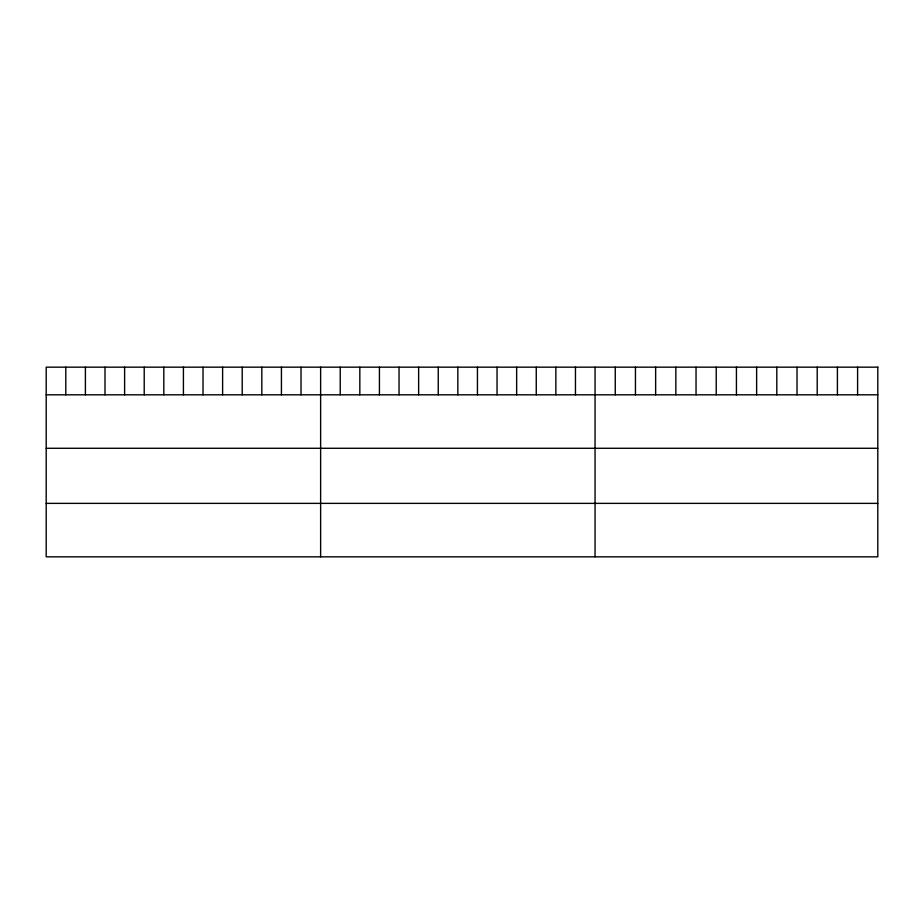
<?xml version="1.0" encoding="UTF-8"?>
<svg xmlns="http://www.w3.org/2000/svg" width="924" height="924" viewBox="0 0 924 924"><rect width="100%" height="100%" fill="white"/><g stroke="black" fill="none" stroke-linecap="round" stroke-linejoin="round"><path stroke-width="1.39" d="M46.2 394.814L877.8 394.814M46.2 448.279L877.8 448.279M46.2 503.372L877.8 503.372M857.599 367.163L857.599 394.814M837.41 367.163L837.41 394.814M817.209 367.163L817.209 394.814M797.019 367.163L797.019 394.814M776.818 367.163L776.818 394.814M756.629 367.163L756.629 394.814M736.428 367.163L736.428 394.814M716.227 367.163L716.227 394.814M696.038 367.163L696.038 394.814M675.837 367.163L675.837 394.814M655.647 367.163L655.647 394.814M635.446 367.163L635.446 394.814M615.257 367.163L615.257 394.814M595.056 367.163L595.056 556.837M575.456 367.163L575.456 394.814M555.855 367.163L555.855 394.814M536.255 367.163L536.255 394.814M516.643 367.163L516.643 394.814M497.043 367.163L497.043 394.814M477.442 367.163L477.442 394.814M457.842 367.163L457.842 394.814M438.242 367.163L438.242 394.814M418.641 367.163L418.641 394.814M399.041 367.163L399.041 394.814M379.429 367.163L379.429 394.814M359.829 367.163L359.829 394.814M340.228 367.163L340.228 394.814M320.628 367.163L320.628 556.837M301.028 367.163L301.028 394.814M281.427 367.163L281.427 394.814M261.827 367.163L261.827 394.814M242.215 367.163L242.215 394.814M222.615 367.163L222.615 394.814M203.014 367.163L203.014 394.814M183.414 367.163L183.414 394.814M163.814 367.163L163.814 394.814M144.213 367.163L144.213 394.814M124.613 367.163L124.613 394.814M105.001 367.163L105.001 394.814M85.401 367.163L85.401 394.814M65.8 367.163L65.8 394.814M877.8 367.163L46.2 367.163L46.2 556.837L877.8 556.837L877.8 367.163"/></g></svg>
